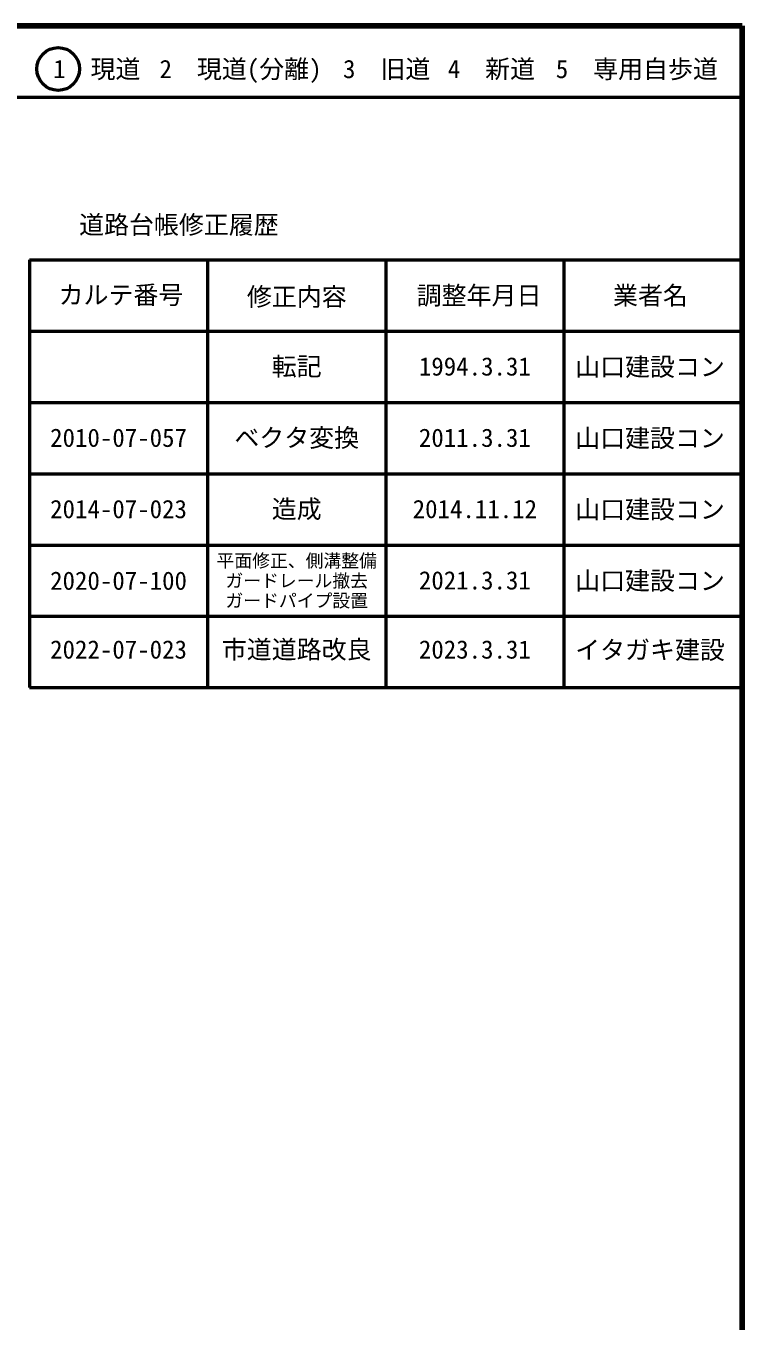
# Model space of a CAD drawing. Units: millimetres, scale not verified. Extents: x 40000 to 680000, y 20000 to 380000.
# Drawn here: x 579500 to 680000, y 198357 to 380000 of the extents above; entities that cross this region are included whole.
import ezdxf
from ezdxf.enums import TextEntityAlignment as Align

# ---------------------------------------------------------------- set-up
doc = ezdxf.new("R2010")
doc.units = ezdxf.units.MM
doc.header["$LTSCALE"] = 1000
for name, color, linetype, lineweight in [('M-TTL', 2, 'Continuous', 140), ('M-TTL-FRAM', 2, 'Continuous', 50), ('M-TTL-LINE', 7, 'Continuous', 50)]:
    doc.layers.add(name, color=color, linetype=linetype, lineweight=lineweight)
doc.layers.add('M-TTL-TXT', color=7, linetype='Continuous')
doc.styles.add('ＭＳ ゴシック', font='')
doc.styles.get('ＭＳ ゴシック').set_extended_font_data('MS Gothic')

msp = doc.modelspace()

# ---------------------------------------------------------------- linework, layer by layer
at = {"layer": 'M-TTL'}
for p, q in [((680000, 380000), (40000, 380000)), ((680000, 20000), (680000, 380000))]:
    msp.add_line(p, q, dxfattribs=at)
at = {"layer": 'M-TTL-FRAM'}
for p, q in [((580000, 347197), (580000, 287197)), ((580000, 347197), (680000, 347197)), ((580000, 287197), (680000, 287197))]:
    msp.add_line(p, q, dxfattribs=at)
at = {"layer": 'M-TTL-LINE'}
for p, q in [((40000, 370000), (680000, 370000)), ((605000, 347197), (605000, 287197)), ((630000, 347197), (630000, 287197)), ((655000, 347197), (655000, 287197)), ((580000, 337197), (680000, 337197)), ((580000, 327197), (680000, 327197)), ((580000, 317197), (680000, 317197)), ((580000, 307197), (680000, 307197)), ((580000, 297197), (680000, 297197))]:
    msp.add_line(p, q, dxfattribs=at)
msp.add_circle((584031, 373958), 3000, dxfattribs=at)

# ---------------------------------------------------------------- texts
at = {"layer": 'M-TTL-TXT', "style": 'ＭＳ ゴシック'}
for s, height, p in [('1\u3000現道', 2566, (589448, 373958)), ('2\u3000現道(分離)', 2566, (609619, 373958)), ('3\u3000旧道', 2566, (630121, 373958)), ('4\u3000新道', 2566, (644824, 373958)), ('5\u3000専用自歩道', 2566, (665228, 373958)), ('道路台帳修正履歴', 2566, (600968, 352113)), ('カルテ番号', 2566, (592839, 342277)), ('修正内容', 2566, (617509, 342023)), ('調整年月日', 2566, (643089, 342197)), ('業者名', 2566, (667134, 342197)), ('転記', 2566, (617500, 332245)), ('1994.3.31', 2566, (642500, 332245)), ('山口建設コン', 2566, (667077, 332189)), ('2010-07-057', 2566, (592500, 322245)), ('ベクタ変換', 2566, (617500, 322245)), ('2011.3.31', 2566, (642500, 322245)), ('山口建設コン', 2566, (667077, 322189)), ('2014-07-023', 2566, (592500, 312245)), ('造成', 2566, (617500, 312245)), ('2014.11.12', 2566, (642500, 312245)), ('山口建設コン', 2566, (667077, 312189)), ('平面修正、側溝整備', 1833, (617500, 304997)), ('2020-07-100', 2566, (592500, 302197)), ('ガードレール撤去', 1833, (617500, 302197)), ('2021.3.31', 2566, (642500, 302245)), ('山口建設コン', 2566, (667077, 302189)), ('ガードパイプ設置', 1833, (617500, 299397))]:
    msp.add_text(s, height=height, dxfattribs=at).set_placement(p, align=Align.MIDDLE_CENTER)
for s, p in [('2022-07-023', (592500, 290495)), ('市道道路改良', (617500, 290495)), ('2023.3.31', (642500, 290495)), ('イタガキ建設', (667077, 290439))]:
    msp.add_text(s, height=2566, dxfattribs=at).set_placement(p, align=Align.BOTTOM_CENTER)

doc.saveas('drawing.dxf')
